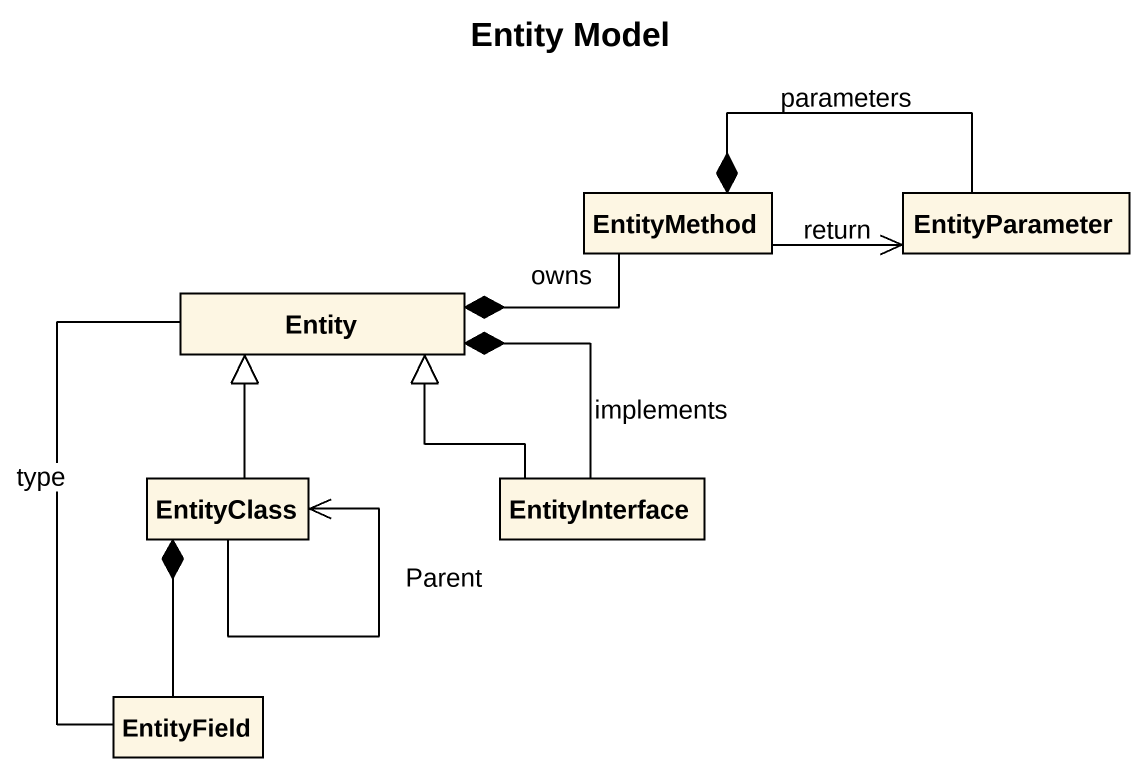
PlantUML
@startuml
title Entity Model
hide circle
hide empty members
class EntityMethod
class EntityParameter
class "Entity" as Entity_
class EntityClass
class EntityInterface
class EntityField
EntityMethod -right-> EntityParameter : return
EntityMethod *-right- EntityParameter : parameters
Entity_ *-right- EntityMethod : owns
Entity_ *-- EntityInterface : implements
EntityClass -up-|> Entity_
EntityClass --> EntityClass : Parent
EntityClass *-- EntityField
EntityInterface -up-|> Entity_
EntityField -up- Entity_ : type
@enduml
